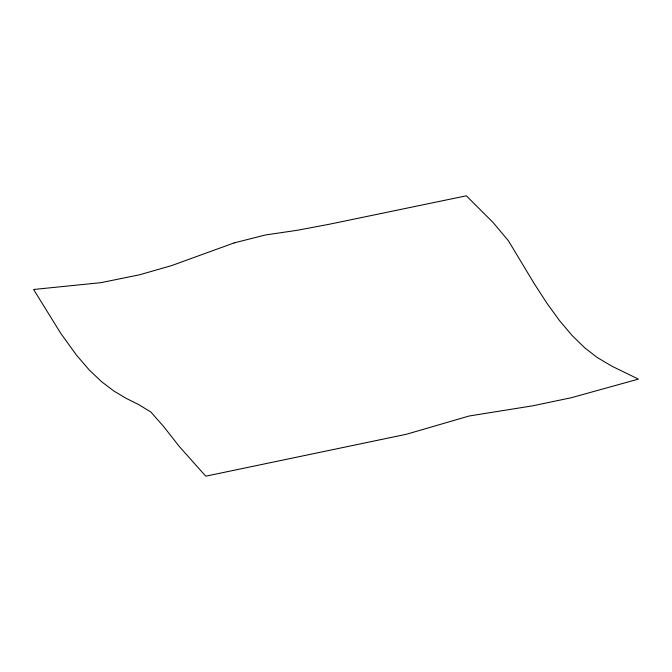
<?xml version="1.0" encoding="UTF-8"?>
<svg xmlns="http://www.w3.org/2000/svg" width="672" height="672" viewBox="0 0 672 672"><rect width="100%" height="100%" fill="white"/><g stroke="black" fill="none" stroke-linecap="round" stroke-linejoin="round"><path stroke-width="1.01" d="M234.133 242.903L171.503 265.642L139.524 274.798L100.892 282.668L33.6 289.481L60.782 333.388L76.314 354.925L89.107 369.818L101.564 381.679L113.938 391.062L126.244 398.395L138.499 404.494L150.814 411.978L163.59 426.451L179.054 446.208L205.758 476.188L406.451 434.246L469.241 415.985L532.896 405.787L571.519 397.673L638.4 379.1L612.301 366.416L597.215 357.504L584.598 347.718L572.132 335.521L559.566 320.653L546.907 303.215L534.173 283.525L508.368 240.71L492.946 222.365L466.368 195.812L328.625 224.381L297.116 230.311L265.566 234.948L234.133 242.903"/></g></svg>
